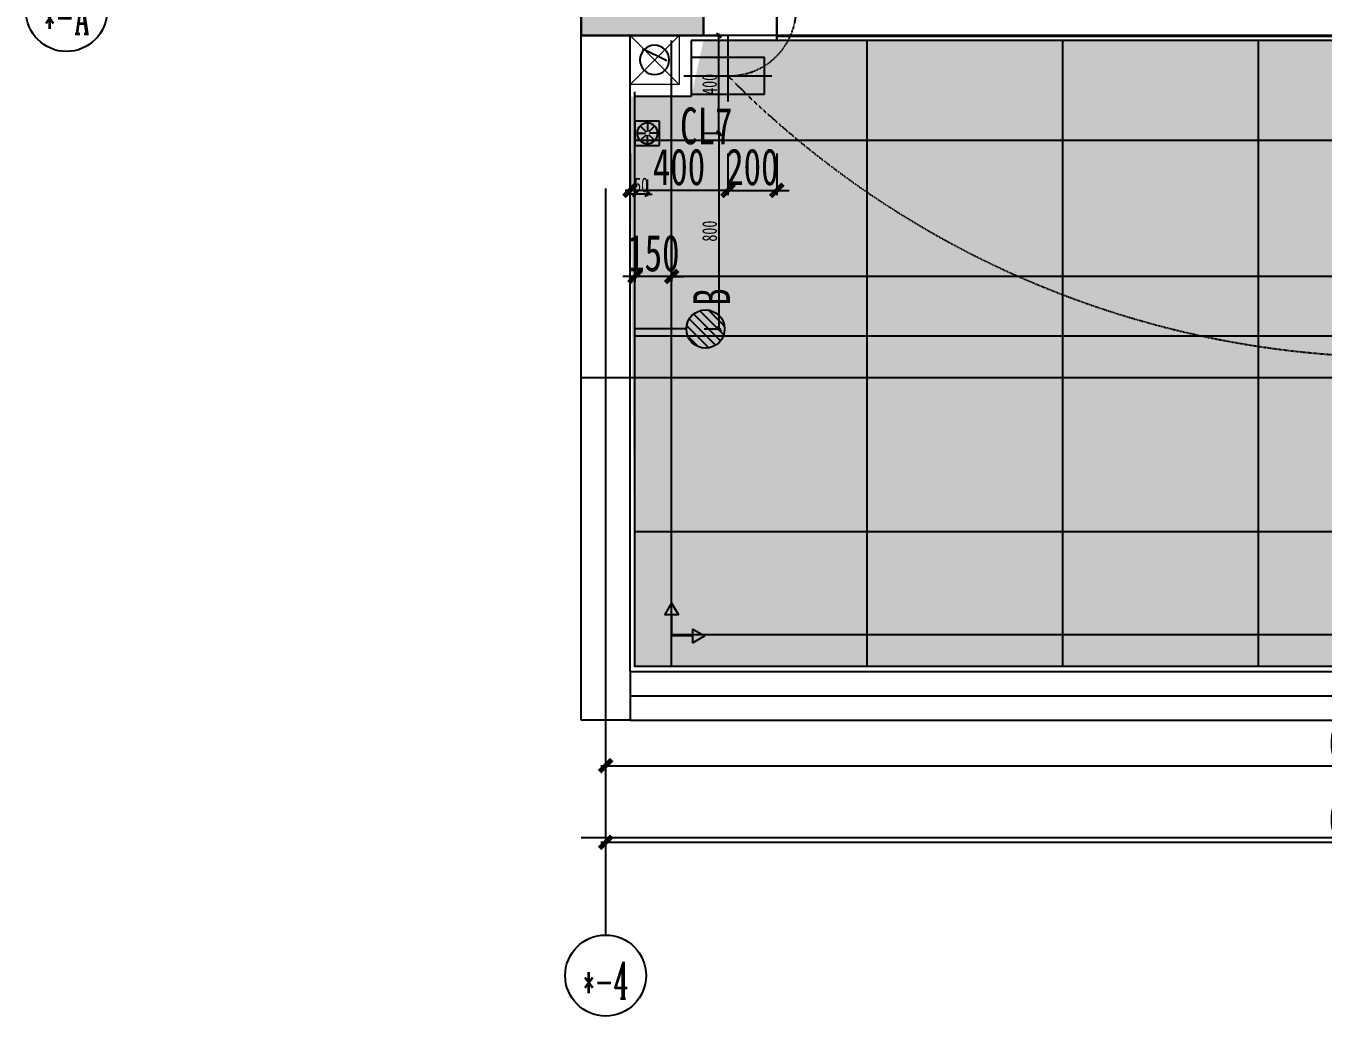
# Model space of a CAD drawing. Extents: x -255202 to 66368, y -6372500 to 603.
# Drawn here: x -36999 to -31694, y -3269296 to -3265248 of the extents above; entities that cross this region are included whole.
import ezdxf
from ezdxf.enums import TextEntityAlignment as Align

# ---------------------------------------------------------------- set-up
doc = ezdxf.new("R2010")
doc.units = 0
doc.header["$LTSCALE"] = 10
doc.header["$MEASUREMENT"] = 0
for name, pattern in [('ABOVE', [0.4, 0.2, -0.2]), ('CONTINOUS', [0]), ('DASH', [0.35, 0.25, -0.1]), ('DOTE', [2.42, 2, -0.2, 0.02, -0.2]), ('L~1D$0$DASH', [0.35, 0.25, -0.1])]:
    doc.linetypes.add(name, pattern=pattern)
for name, color, linetype in [('A-DIM（轴号轴线尺寸）', 3, 'Continuous'), ('A-HACH（图案填充）', 8, 'Continuous'), ('A-LINE-1（落差看线）', 31, 'Continuous'), ('A-MARK（制图符号）', 8, 'Continuous'), ('A-WALL-stru（结构墙柱）', 10, 'Continuous'), ('A-WALL（砌体墙）', 7, 'Continuous'), ('A-WIND（门窗）', 8, 'Continuous'), ('A-墙体完成面', 15, 'Continuous'), ('A-门', 251, 'Continuous'), ('AXIS_TEXT', 7, 'Continuous'), ('D-地面材料', 250, 'Continuous'), ('DIM-地面材质放线', 149, 'Continuous'), ('DIM-开关定位', 149, 'Continuous'), ('DIM-排水定位', 149, 'Continuous'), ('DIM-灯具定位', 149, 'Continuous'), ('DIM【标注】', 149, 'Continuous'), ('E-给水', 144, 'Continuous'), ('G-BEAM', 4, 'DASH'), ('G-BEAM_CON', 4, 'Continuous'), ('J-地漏', 67, 'Continuous'), ('T-天花造型', 45, 'Continuous'), ('T-灯具、灯带', 13, 'Continuous'), ('W-文字', 67, 'Continuous'), ('改BL1~1D$0$A-EQU-water(水留洞及注释)', 140, 'Continuous')]:
    doc.layers.add(name, color=color, linetype=linetype)
doc.layers.add('改BL1~1D$0$GPS-辅助', color=252, linetype='Continuous', lineweight=18)
doc.styles.add('_TCH_AXIS', font='COMPLEX', dxfattribs={"bigfont": 'GBCBIG'})
doc.styles.add('COMPLEX', font='COMPLEX')
doc.styles.add('文字标注', font='', dxfattribs={"width": 0.7})
doc.styles.add('样式222', font='', dxfattribs={"width": 0.7})
doc.styles.add('细黑体', font='', dxfattribs={"width": 0.7})
doc.styles.get('文字标注').set_extended_font_data('STXihei')
doc.styles.get('样式222').set_extended_font_data('STXihei')
doc.styles.get('细黑体').set_extended_font_data('STXihei')
doc.dimstyles.new('DK-50', dxfattribs={"dimscale": 50, "dimtxt": 3, "dimasz": 1, "dimexe": 0.4, "dimexo": 0.4, "dimgap": 0.4, "dimtad": 1, "dimtoh": 1, "dimdec": 0, "dimrnd": 5, "dimdsep": 46, "dimtxsty": '样式222', "dimblk": 'ARCHTICK', "dimcen": 3, "dimdle": 0.4, "dimclrd": 149, "dimclre": 149, "dimclrt": 149, "dimadec": 0, "dimazin": 0, "dimtfac": 1, "dimtdec": 0, "dimtix": 1, "dimtmove": 2, "dimatfit": 3, "dimldrblk": 'ARCHTICK', "dimfxl": 3, "dimfxlon": 1, "dimtvp": 1, "dimtolj": 1, "dimtzin": 0, "dimarcsym": 0})
doc.dimstyles.new('副本 DK-20', dxfattribs={"dimscale": 20, "dimtxt": 3, "dimasz": 1, "dimexe": 0.4, "dimexo": 0.4, "dimgap": 0.4, "dimtad": 1, "dimtoh": 1, "dimdec": 0, "dimrnd": 5, "dimdsep": 46, "dimtxsty": '样式222', "dimblk": 'ARCHTICK', "dimcen": 3, "dimdle": 0.4, "dimclrd": 149, "dimclre": 149, "dimclrt": 149, "dimadec": 0, "dimazin": 0, "dimtfac": 1, "dimtdec": 0, "dimtix": 1, "dimtmove": 2, "dimatfit": 3, "dimldrblk": 'ARCHTICK', "dimfxl": 3, "dimfxlon": 1, "dimtvp": 1, "dimtolj": 1, "dimtzin": 0, "dimarcsym": 0})

# ---------------------------------------------------------------- blocks, each defined once
blk = doc.blocks.new('fddfd')
at = {"layer": 'G-BEAM'}
for p, q in [((127824, -3859.6), (127824, -2459.6)), ((128024, -3859.6), (128024, -2459.6)), ((132274, -2459.6), (128224, -2459.6))]:
    blk.add_line(p, q, dxfattribs=at)
blk.add_lwpolyline([(134224, -959.6), (134824.1, -959.6), (134824.1, -3859.6), (127823.9, -3859.6)], dxfattribs=at)
at = {"layer": 'G-BEAM_CON', "linetype": 'Continuous'}
blk.add_line((128024, -3859.6), (127824, -3859.6), dxfattribs=at)
at = {"layer": 'G-BEAM_CON', "color": 1, "linetype": 'CONTINOUS'}
blk.add_lwpolyline([(128324.1, -2259.6), (128324.1, -2459.6), (127823.9, -2459.6), (127823.9, -2259.6), (127824, -2259.6), (127824.1, -1659.6), (128024, -1659.6), (128024, -2259.6), (128324.1, -2259.6)], dxfattribs=at)
blk = doc.blocks.new('67I7UY')
at = {"color": 67, "linetype": 'ByBlock'}
for p, q in [((49121.65, -8573.51), (49123.65, -8573.51)), ((49121.65, -8575.51), (49121.65, -8573.51)), ((49123.65, -8573.51), (49123.65, -8575.51)), ((49123.65, -8575.51), (49121.65, -8575.51))]:
    blk.add_line(p, q, dxfattribs=at)
at = {"color": 8}
for p, q in [((49122.12, -8573.97), (49122.56, -8574.4)), ((49122.67, -8573.74), (49122.67, -8574.35)), ((49123.22, -8573.97), (49122.78, -8574.4)), ((49121.89, -8574.51), (49122.51, -8574.51)), ((49122.12, -8575.06), (49122.56, -8574.63)), ((49122.67, -8575.29), (49122.67, -8574.67)), ((49123.22, -8575.06), (49122.78, -8574.63)), ((49123.44, -8574.51), (49122.83, -8574.51))]:
    blk.add_line(p, q, dxfattribs=at)
at = {"color": 67}
blk.add_circle((49122.67, -8574.51), 0.845, dxfattribs=at)
blk = doc.blocks.new('_ArchTick')
at = {"color": 0, "linetype": 'ByBlock', "const_width": 0.4}
blk.add_lwpolyline([(-0.5, -0.5), (0.5, 0.5)], dxfattribs=at)
blk = doc.blocks.new('*D511')
at = {"layer": 'Defpoints', "color": 0, "transparency": 16777216}
for p in [(-34357.9, -3266101.8), (-27957.9, -3266101.8), (-34357.9, -3266272.5)]:
    blk.add_point(p, dxfattribs=at)
at = {"layer": 'DIM-地面材质放线', "color": 149, "lineweight": -2, "transparency": 16777216}
for p, q in [((-34357.9, -3266122.5), (-34357.9, -3266292.5)), ((-27957.9, -3266122.5), (-27957.9, -3266292.5)), ((-27937.9, -3266272.5), (-34377.9, -3266272.5))]:
    blk.add_line(p, q, dxfattribs=at)
at = {"layer": 'DIM-地面材质放线', "color": 149, "lineweight": -2, "transparency": 16777216, "xscale": 50, "yscale": 50, "zscale": 50}
for p, rotation in [((-34357.9, -3266272.5), 180.0000005098546), ((-27957.9, -3266272.5), 5.098546385085001e-07)]:
    blk.add_blockref('_ArchTick', p, dxfattribs=dict(at, rotation=rotation))
at = {"layer": 'DIM-地面材质放线', "color": 149, "transparency": 16777216, "insert": (-31157.9, -3266177.5), "char_height": 150, "attachment_point": 5, "rotation": 0, "style": '样式222'}
blk.add_mtext('\\A1;800*8=6400', dxfattribs=at)
blk = doc.blocks.new('改BL1~1D$0$A$C0B5C7788')
at = {"layer": '改BL1~1D$0$GPS-辅助'}
for p, q in [((-100, 100), (100, -100)), ((100, 100), (-100, -100))]:
    blk.add_line(p, q, dxfattribs=at)
blk.add_lwpolyline([(-100, -100), (100, -100), (100, 100), (-100, 100)], close=True, dxfattribs=at)
blk = doc.blocks.new('A$C332C717E')
at = {"layer": '改BL1~1D$0$A-EQU-water(水留洞及注释)', "linetype": 'Continuous'}
blk.add_circle((5900, -300), 60, dxfattribs=at)
at = {"layer": 'Defpoints'}
blk.add_blockref('改BL1~1D$0$A$C0B5C7788', (5900, -300), dxfattribs=at)
blk = doc.blocks.new('A$C03CB6761')
at = {"layer": 'W-文字', "ltscale": 0.3}
h = blk.add_hatch(color=6, dxfattribs=at)
h.paths.add_polyline_path([(0.65, 3.82), (0, 2.69), (1.3, 2.69)])
h.paths.add_polyline_path([(3.82, 0.65), (2.69, 0), (2.69, 1.3)])
at = {"layer": 'W-文字', "color": 6, "ltscale": 0.3}
for p in [(0.65, 2.69), (2.69, 0.65)]:
    blk.add_line(p, (0.65, 0.65), dxfattribs=at)
for points in [[(0.65, 3.82), (0, 2.69), (1.3, 2.69)], [(3.82, 0.65), (2.69, 0), (2.69, 1.3)]]:
    blk.add_lwpolyline(points, close=True, dxfattribs=at)
blk = doc.blocks.new('A$C0ACD4D3F')
at = {"layer": 'W-文字', "color": 6, "ltscale": 0.3, "xscale": 0.7111655428107173, "yscale": 0.7111655428107173, "zscale": 0.7111655428107173, "rotation": 90.00001099863877}
blk.add_blockref('A$C03CB6761', (-1.271, -1.038), dxfattribs=at)
blk = doc.blocks.new('*D1069')
at = {"layer": 'Defpoints', "color": 0, "transparency": 16777216}
for p in [(-34377.9, -3265287), (-34164.5, -3265287), (-34377.9, -3265687)]:
    blk.add_point(p, dxfattribs=at)
at = {"layer": 'DIM-排水定位', "color": 149, "lineweight": -2, "transparency": 16777216}
for p, q in [((-34224.5, -3265287), (-34156.5, -3265287)), ((-34164.5, -3265695), (-34164.5, -3265279)), ((-34224.5, -3265687), (-34156.5, -3265687))]:
    blk.add_line(p, q, dxfattribs=at)
at = {"layer": 'DIM-排水定位', "color": 149, "lineweight": -2, "transparency": 16777216, "xscale": 20, "yscale": 20, "zscale": 20}
for p, rotation in [((-34164.5, -3265287), 90), ((-34164.5, -3265687), 270)]:
    blk.add_blockref('_ArchTick', p, dxfattribs=dict(at, rotation=rotation))
at = {"layer": 'DIM-排水定位', "color": 149, "transparency": 16777216, "insert": (-34202.5, -3265487), "char_height": 60, "attachment_point": 5, "rotation": 90, "style": '样式222'}
blk.add_mtext('\\A1;400', dxfattribs=at)
blk = doc.blocks.new('*D1070')
at = {"layer": 'Defpoints', "color": 0, "transparency": 16777216}
for p in [(-34507.9, -3265637), (-34457.9, -3265637), (-34507.9, -3265936.4)]:
    blk.add_point(p, dxfattribs=at)
at = {"layer": 'DIM-排水定位', "color": 149, "lineweight": -2, "transparency": 16777216}
for p, q in [((-34507.9, -3265876.4), (-34507.9, -3265944.4)), ((-34457.9, -3265876.4), (-34457.9, -3265944.4)), ((-34507.9, -3265936.4), (-34527.9, -3265936.4)), ((-34457.9, -3265936.4), (-34507.9, -3265936.4)), ((-34457.9, -3265936.4), (-34437.9, -3265936.4))]:
    blk.add_line(p, q, dxfattribs=at)
at = {"layer": 'DIM-排水定位', "color": 149, "lineweight": -2, "transparency": 16777216, "xscale": 20, "yscale": 20, "zscale": 20}
for p, rotation in [((-34507.9, -3265936.4), 359.9999999994664), ((-34457.9, -3265936.4), 179.9999999994664)]:
    blk.add_blockref('_ArchTick', p, dxfattribs=dict(at, rotation=rotation))
at = {"layer": 'DIM-排水定位', "color": 149, "transparency": 16777216, "insert": (-34482.9, -3265898.4), "char_height": 60, "attachment_point": 5, "style": '样式222'}
blk.add_mtext('\\A1;50', dxfattribs=at)
blk = doc.blocks.new('A$C7E17796C')
at = {"layer": 'T-灯具、灯带'}
for p, q in [((60, 0), (60, 270)), ((240, 165), (-120, 165)), ((7.5, 0), (112.5, 0))]:
    blk.add_line(p, q, dxfattribs=at)
blk.add_lwpolyline([(-90, 240), (-90, 90), (210, 90), (210, 240)], close=True, dxfattribs=at)
blk = doc.blocks.new('*D1102')
at = {"layer": 'Defpoints', "color": 0, "transparency": 16777216}
for p in [(-33927.9, -3265287), (-34127.9, -3265452), (-33927.9, -3265920.2)]:
    blk.add_point(p, dxfattribs=at)
at = {"layer": 'DIM-灯具定位', "color": 149, "lineweight": -2, "transparency": 16777216}
for p, q in [((-34127.9, -3265770.2), (-34127.9, -3265940.2)), ((-33927.9, -3265770.2), (-33927.9, -3265940.2)), ((-34127.9, -3265920.2), (-34177.9, -3265920.2)), ((-34127.9, -3265920.2), (-33927.9, -3265920.2)), ((-33927.9, -3265920.2), (-33877.9, -3265920.2))]:
    blk.add_line(p, q, dxfattribs=at)
at = {"layer": 'DIM-灯具定位', "color": 149, "lineweight": -2, "transparency": 16777216, "xscale": 50, "yscale": 50, "zscale": 50}
blk.add_blockref('_ArchTick', (-34127.9, -3265920.2), dxfattribs=at)
at = {"layer": 'DIM-灯具定位', "color": 149, "lineweight": -2, "transparency": 16777216, "xscale": 50, "yscale": 50, "zscale": 50, "rotation": 180}
blk.add_blockref('_ArchTick', (-33927.9, -3265920.2), dxfattribs=at)
at = {"layer": 'DIM-灯具定位', "color": 149, "transparency": 16777216, "insert": (-34027.9, -3265825.2), "char_height": 150, "attachment_point": 5, "style": '样式222'}
blk.add_mtext('\\A1;200', dxfattribs=at)
blk = doc.blocks.new('*D1105')
at = {"layer": 'Defpoints', "color": 0, "transparency": 16777216}
for p in [(-34527.9, -3265287), (-34127.9, -3265287), (-34527.9, -3265920.2)]:
    blk.add_point(p, dxfattribs=at)
at = {"layer": 'DIM-灯具定位', "color": 149, "lineweight": -2, "transparency": 16777216}
for p, q in [((-34527.9, -3265770.2), (-34527.9, -3265940.2)), ((-34127.9, -3265770.2), (-34127.9, -3265940.2)), ((-34107.9, -3265920.2), (-34547.9, -3265920.2))]:
    blk.add_line(p, q, dxfattribs=at)
at = {"layer": 'DIM-灯具定位', "color": 149, "lineweight": -2, "transparency": 16777216, "xscale": 50, "yscale": 50, "zscale": 50, "rotation": 180}
blk.add_blockref('_ArchTick', (-34527.9, -3265920.2), dxfattribs=at)
at = {"layer": 'DIM-灯具定位', "color": 149, "lineweight": -2, "transparency": 16777216, "xscale": 50, "yscale": 50, "zscale": 50}
blk.add_blockref('_ArchTick', (-34127.9, -3265920.2), dxfattribs=at)
at = {"layer": 'DIM-灯具定位', "color": 149, "transparency": 16777216, "insert": (-34327.9, -3265825.2), "char_height": 150, "attachment_point": 5, "style": '样式222'}
blk.add_mtext('\\A1;400', dxfattribs=at)
blk = doc.blocks.new('*D1151')
at = {"layer": 'Defpoints', "color": 0, "transparency": 16777216}
for p in [(-34357.9, -3266117.3), (-34507.9, -3266194.5), (-34507.9, -3266272.5)]:
    blk.add_point(p, dxfattribs=at)
at = {"layer": 'DIM-地面材质放线', "color": 149, "lineweight": -2, "transparency": 16777216}
for p, q in [((-34357.9, -3266137.3), (-34357.9, -3266292.5)), ((-34507.9, -3266214.5), (-34507.9, -3266292.5)), ((-34507.9, -3266272.5), (-34557.9, -3266272.5)), ((-34357.9, -3266272.5), (-34507.9, -3266272.5)), ((-34357.9, -3266272.5), (-34307.9, -3266272.5))]:
    blk.add_line(p, q, dxfattribs=at)
at = {"layer": 'DIM-地面材质放线', "color": 149, "lineweight": -2, "transparency": 16777216, "xscale": 50, "yscale": 50, "zscale": 50}
blk.add_blockref('_ArchTick', (-34507.9, -3266272.5), dxfattribs=at)
at = {"layer": 'DIM-地面材质放线', "color": 149, "lineweight": -2, "transparency": 16777216, "xscale": 50, "yscale": 50, "zscale": 50, "rotation": 180}
blk.add_blockref('_ArchTick', (-34357.9, -3266272.5), dxfattribs=at)
at = {"layer": 'DIM-地面材质放线', "color": 149, "transparency": 16777216, "insert": (-34432.9, -3266177.5), "char_height": 150, "attachment_point": 5, "style": '样式222'}
blk.add_mtext('\\A1;150', dxfattribs=at)
blk = doc.blocks.new('_AXISO')
blk.add_circle((0, 0), 0.5)
at = {"layer": 'AXIS_TEXT', "style": 'COMPLEX', "width": 1.041667}
blk.add_attdef('A', text='', height=0.56, dxfattribs=at).set_placement((-0.25, -0.28), (0.25, -0.28), align=Align.FIT)
blk = doc.blocks.new('*D1162')
at = {"layer": 'Defpoints', "color": 0, "transparency": 16777216}
for p in [(-107486.6, -3198171.8), (-101286.6, -3198171.8), (-101286.6, -3200583.2)]:
    blk.add_point(p, dxfattribs=at)
at = {"layer": 'DIM【标注】', "color": 149, "lineweight": -2, "transparency": 16777216}
for p, q in [((-107486.6, -3200433.2), (-107486.6, -3200603.2)), ((-101286.6, -3200433.2), (-101286.6, -3200603.2)), ((-107506.6, -3200583.2), (-101266.6, -3200583.2))]:
    blk.add_line(p, q, dxfattribs=at)
at = {"layer": 'DIM【标注】', "color": 149, "lineweight": -2, "transparency": 16777216, "xscale": 50, "yscale": 50, "zscale": 50, "rotation": 180}
blk.add_blockref('_ArchTick', (-107486.6, -3200583.2), dxfattribs=at)
at = {"layer": 'DIM【标注】', "color": 149, "lineweight": -2, "transparency": 16777216, "xscale": 50, "yscale": 50, "zscale": 50}
blk.add_blockref('_ArchTick', (-101286.6, -3200583.2), dxfattribs=at)
at = {"layer": 'DIM【标注】', "color": 149, "transparency": 16777216, "insert": (-104386.6, -3200486.4), "char_height": 150, "attachment_point": 5, "style": '样式222'}
blk.add_mtext('\\A1;6200', dxfattribs=at)
blk = doc.blocks.new('*D1163')
at = {"layer": 'Defpoints', "color": 0, "transparency": 16777216}
for p in [(-107486.6, -3198171.8), (-101286.6, -3198171.8), (-101286.6, -3200270.3)]:
    blk.add_point(p, dxfattribs=at)
at = {"layer": 'DIM【标注】', "color": 149, "lineweight": -2, "transparency": 16777216}
for p, q in [((-107486.6, -3200120.3), (-107486.6, -3200290.3)), ((-101286.6, -3200120.3), (-101286.6, -3200290.3)), ((-107506.6, -3200270.3), (-101266.6, -3200270.3))]:
    blk.add_line(p, q, dxfattribs=at)
at = {"layer": 'DIM【标注】', "color": 149, "lineweight": -2, "transparency": 16777216, "xscale": 50, "yscale": 50, "zscale": 50, "rotation": 180}
blk.add_blockref('_ArchTick', (-107486.6, -3200270.3), dxfattribs=at)
at = {"layer": 'DIM【标注】', "color": 149, "lineweight": -2, "transparency": 16777216, "xscale": 50, "yscale": 50, "zscale": 50}
blk.add_blockref('_ArchTick', (-101286.6, -3200270.3), dxfattribs=at)
at = {"layer": 'DIM【标注】', "color": 149, "transparency": 16777216, "insert": (-104386.6, -3200173.5), "char_height": 150, "attachment_point": 5, "style": '样式222'}
blk.add_mtext('\\A1;6200', dxfattribs=at)
blk = doc.blocks.new('fdgdfgdfsdfgfasfd')
at = {"layer": 'E-给水', "color": 250}
for p, q in [((-123944.6, -3186084.2), (-123879.2, -3186018.8)), ((-123941.9, -3186119.7), (-123843.7, -3186021.6)), ((-123928.6, -3186144.6), (-123818.8, -3186034.8)), ((-123908.4, -3186162.6), (-123800.8, -3186055)), ((-123880.7, -3186173.1), (-123790.3, -3186082.7)), ((-123838, -3186168.6), (-123794.8, -3186125.4))]:
    blk.add_line(p, q, dxfattribs=at)
at = {"layer": 'E-给水', "color": 144}
for p, q in [((-123867.3, -3186174.3), (-123867.3, -3186384.5)), ((-123736.1, -3186384.5), (-123998.5, -3186384.5))]:
    blk.add_line(p, q, dxfattribs=at)
blk.add_circle((-123867.3, -3186096.1), 78.2, dxfattribs=at)
blk = doc.blocks.new('GDRRFE')
at = {"layer": 'DIM-排水定位', "rotation": 180}
blk.add_blockref('fdgdfgdfsdfgfasfd', (-246068.1, -6371469), dxfattribs=at)
at = {"layer": 'E-给水', "color": 67, "ltscale": 0.3, "style": '文字标注', "width": 0.7}
blk.add_text('B', height=150, rotation=0.0007, dxfattribs=at).set_placement((-122070.3, -3185397.9), align=Align.MIDDLE)
blk = doc.blocks.new('*D1230')
at = {"layer": 'Defpoints', "color": 0, "transparency": 16777216}
for p in [(-34377.9, -3265687), (-34402.7, -3266487), (-34164.5, -3266487)]:
    blk.add_point(p, dxfattribs=at)
at = {"layer": 'DIM-排水定位', "color": 149, "lineweight": -2, "transparency": 16777216}
for p, q in [((-34224.5, -3265687), (-34156.5, -3265687)), ((-34164.5, -3265679), (-34164.5, -3266495)), ((-34224.5, -3266487), (-34156.5, -3266487))]:
    blk.add_line(p, q, dxfattribs=at)
at = {"layer": 'DIM-排水定位', "color": 149, "lineweight": -2, "transparency": 16777216, "xscale": 20, "yscale": 20, "zscale": 20}
for p, rotation in [((-34164.5, -3265687), 90), ((-34164.5, -3266487), 270)]:
    blk.add_blockref('_ArchTick', p, dxfattribs=dict(at, rotation=rotation))
at = {"layer": 'DIM-排水定位', "color": 149, "transparency": 16777216, "insert": (-34202.5, -3266087), "char_height": 60, "attachment_point": 5, "rotation": 90, "style": '样式222'}
blk.add_mtext('\\A1;800', dxfattribs=at)
blk = doc.blocks.new('bz2')
at = {"layer": 'DIM【标注】'}
blk.add_line((-107486.6, -3197910.4), (-107486.6, -3200962.4), dxfattribs=at)
ref = blk.add_blockref('_AXISO', (-109692, -3197184.5), dxfattribs=dict(at, xscale=331.2, yscale=331.2, zscale=331.2))
ref.add_attrib('A', '*-A', dxfattribs={"layer": 'A-DIM（轴号轴线尺寸）', "height": 150, "style": '_TCH_AXIS', "width": 0.437162}).set_placement((-109785.7, -3197278.2), (-109598.4, -3197278.2), align=Align.FIT)
ref = blk.add_blockref('_AXISO', (-107486.6, -3201128), dxfattribs=dict(at, xscale=331.2, yscale=331.2, zscale=331.2))
ref.add_attrib('A', '*-4', dxfattribs={"layer": 'A-DIM（轴号轴线尺寸）', "height": 150, "style": '_TCH_AXIS', "width": 0.452236}).set_placement((-107580.3, -3201221.7), (-107392.9, -3201221.7), align=Align.FIT)
for distance, picture, middle in [(-2411.4, '*D1162', (-104386.6, -3200486.4)), (-2098.5, '*D1163', (-104386.6, -3200173.5))]:
    dim = blk.add_aligned_dim(p1=(-107486.6, -3198171.8), p2=(-101286.6, -3198171.8), distance=distance, dimstyle='DK-50', dxfattribs=at)
    dim.commit()
    dim.dimension.update_dxf_attribs({"geometry": picture, "text_midpoint": middle})

msp = doc.modelspace()

# ---------------------------------------------------------------- hatches: boundary and pattern name
at = {"layer": 'A-HACH（图案填充）'}
msp.add_hatch(color=256, dxfattribs=at).paths.add_polyline_path([(-34527.7, -3265087), (-34527.7, -3264487), (-34727.7, -3264487), (-34727.7, -3265087), (-34727.7, -3265087), (-34727.7, -3265287), (-34227.7, -3265287), (-34227.7, -3265087)])
at = {"layer": 'D-地面材料'}
h = msp.add_hatch(dxfattribs=at)
h.set_pattern_fill('DOTS', color=250, scale=500, style=0, double=1)
h.set_pattern_definition([(0, (-35107.865, -3267867.022), (15.625, 31.25), [0, -31.25])])
h.paths.add_polyline_path([(-34277.9, -3265537), (-34227.5, -3265307), (-27947.9, -3265307), (-27947.9, -3267867), (-34507.9, -3267867), (-34527.9, -3265537)])

# ---------------------------------------------------------------- linework, layer by layer
at = {"layer": 'A-LINE-1（落差看线）', "linetype": 'L~1D$0$DASH'}
msp.add_line((-27727.7, -3266687), (-34527.9, -3266687), dxfattribs=at)
at = {"layer": 'A-MARK（制图符号）', "color": 250}
msp.add_lwpolyline([(-25327.9, -3268567.2), (-30044.6, -3268567.2), (-30121, -3268777.2), (-30195.1, -3268357.2), (-30269.6, -3268567.2), (-34727.9, -3268567.2)], dxfattribs=at)
at = {"layer": 'A-WALL-stru（结构墙柱）', "color": 0}
for p, q in [((-34727.7, -3265087), (-34727.7, -3265287)), ((-34227.7, -3265287), (-34227.7, -3265087)), ((-34727.7, -3265287), (-34227.7, -3265287))]:
    msp.add_line(p, q, dxfattribs=at)
at = {"layer": 'A-WALL（砌体墙）', "color": 0}
for p, q in [((-33927.9, -3265087), (-33927.9, -3265287)), ((-34727.9, -3268087), (-34727.9, -3265187)), ((-33927.9, -3265287), (-34527.9, -3265287)), ((-34527.9, -3267887), (-34527.9, -3265287)), ((-34527.9, -3267887), (-34527.9, -3268087)), ((-34527.9, -3268087), (-34727.9, -3268087))]:
    msp.add_line(p, q, dxfattribs=at)
at = {"layer": 'A-WIND（门窗）'}
for points in [[(-34527.9, -3268087), (-27727.9, -3268087), (-27727.9, -3265287)], [(-34527.9, -3267987), (-27827.9, -3267987), (-27827.9, -3265287)], [(-34527.9, -3267887), (-27927.9, -3267887), (-27927.9, -3265287)]]:
    msp.add_lwpolyline(points, dxfattribs=at)
at = {"layer": 'A-墙体完成面'}
for p, q in [((-33927.9, -3265307), (-34277.9, -3265307)), ((-34277.9, -3265307), (-34277.9, -3265537)), ((-33927.9, -3265291.1), (-33927.9, -3265307)), ((-34277.9, -3265537), (-34507.9, -3265537))]:
    msp.add_line(p, q, dxfattribs=at)
for points in [[(-33927.9, -3265291.1), (-33927.9, -3265066.1), (-34507.9, -3265066.1)], [(-28927.9, -3265307), (-27947.9, -3265307), (-27947.9, -3267867), (-34507.9, -3267867), (-34507.9, -3265537)]]:
    msp.add_lwpolyline(points, dxfattribs=at)
at = {"layer": 'A-门', "linetype": 'ByBlock'}
msp.add_line((-28927.9, -3265287), (-33927.9, -3265287), dxfattribs=at)
at = {"layer": 'D-地面材料'}
for p, q in [((-34377.9, -3265391.1), (-34477.8, -3265341.1)), ((-34357.9, -3267867), (-34357.9, -3265307)), ((-33557.9, -3267867), (-33557.9, -3265307)), ((-32757.9, -3267867), (-32757.9, -3265307)), ((-31957.9, -3267867), (-31957.9, -3265307)), ((-27957.2, -3265717), (-34507.2, -3265717)), ((-27955.7, -3266517), (-34505.7, -3266517)), ((-27954.1, -3267317), (-34504.1, -3267317))]:
    msp.add_line(p, q, dxfattribs=at)
at = {"layer": 'D-地面材料', "color": 149}
msp.add_lwpolyline([(-28927.9, -3265307), (-33927.9, -3265307), (-33927.9, -3265066.1), (-28927.9, -3265066.1)], close=True, dxfattribs=at)
for points in [[(-27947.9, -3267867), (-34507.9, -3267867), (-34507.9, -3265517)], [(-27947.9, -3267737), (-34357.9, -3267737), (-34357.9, -3265537)]]:
    msp.add_lwpolyline(points, dxfattribs=at)
at = {"layer": 'DIM-开关定位', "color": 36, "linetype": 'ABOVE'}
msp.add_arc((-34123.2, -3265177.1), 275, 269.0351, 58.6909, dxfattribs=at)
at = {"layer": 'DIM-开关定位', "color": 36, "linetype": 'ABOVE', "ltscale": 0.5}
msp.add_arc((-31377.9, -3262738.1), 3863.7, 224.6219, 315.3781, dxfattribs=at)
at = {"layer": 'E-给水', "color": 144}
for p, q in [((-34727.9, -3265618.3), (-34727.9, -3265355.8)), ((-34507.9, -3266320.1), (-34507.9, -3266057.6))]:
    msp.add_line(p, q, dxfattribs=at)
at = {"layer": 'T-天花造型', "linetype": 'ByBlock'}
msp.add_lwpolyline([(-28927.9, -3265291.1), (-33927.9, -3265291.1), (-33927.9, -3265066.1), (-28927.9, -3265066.1)], close=True, dxfattribs=at)

# ---------------------------------------------------------------- block references
at = {"color": 6, "xscale": -1}
msp.add_blockref('A$C332C717E', (-28527.9, -3265087), dxfattribs=at)
at = {"layer": 'D-地面材料', "color": 6, "xscale": -60.00000322252923, "yscale": 60.00000322252923, "zscale": 60.00000322252923}
msp.add_blockref('A$C0ACD4D3F', (-34461.9, -3267707.5), dxfattribs=at)
at = {"layer": 'DIM-排水定位', "rotation": 90.00000000000001}
msp.add_blockref('GDRRFE', (-3219592.4, -3144286.2), dxfattribs=at)
at = {"layer": 'DIM【标注】'}
msp.add_blockref('bz2', (72858.7, -68002.5), dxfattribs=at)
at = {"layer": 'G-BEAM_CON', "linetype": 'CONTINOUS'}
msp.add_blockref('fddfd', (-162551.8, -3262827.4), dxfattribs=at)
at = {"layer": 'J-地漏', "color": 67, "linetype": 'ByBlock', "xscale": -50, "yscale": 50, "zscale": 50, "rotation": 180}
msp.add_blockref('67I7UY', (-2490590.5, -3694412.6), dxfattribs=at)
at = {"layer": 'T-灯具、灯带', "linetype": 'ByBlock', "extrusion": (0, 0, -1), "xscale": -1, "zscale": -1, "rotation": 180}
msp.add_blockref('A$C7E17796C', (34067.9, -3265287), dxfattribs=at)

# ---------------------------------------------------------------- texts
at = {"layer": 'T-灯具、灯带', "linetype": 'DOTE', "ltscale": 0.3, "style": '细黑体', "width": 0.7}
msp.add_text('CL7', height=150, dxfattribs=at).set_placement((-34323.4, -3265731.6))

# ---------------------------------------------------------------- dimensions: what is measured, and where the dimension line sits
at = {"layer": 'DIM-地面材质放线', "color": 1}
dim = msp.add_linear_dim(base=(-34507.9, -3266272.5), p1=(-34357.9, -3266117.3), p2=(-34507.9, -3266194.5), angle=0, dimstyle='DK-50', dxfattribs=at)
dim.commit()
dim.dimension.update_dxf_attribs({"geometry": '*D1151', "text_midpoint": (-34432.9, -3266177.5)})
at = {"layer": 'DIM-地面材质放线'}
dim = msp.add_aligned_dim(p1=(-27957.9, -3266101.8), p2=(-34357.9, -3266101.8), distance=170.7, text='800*8=<>', dimstyle='DK-50', dxfattribs=at)
dim.commit()
dim.dimension.update_dxf_attribs({"geometry": '*D511', "text_midpoint": (-31157.9, -3266177.5)})
at = {"layer": 'DIM-排水定位', "color": 6}
for p1, p2, distance, picture, middle in [((-34377.9, -3265687), (-34377.9, -3265287), -213.4, '*D1069', (-34202.5, -3265487)), ((-34457.9, -3265637), (-34507.9, -3265637), 299.3, '*D1070', (-34482.9, -3265898.4))]:
    dim = msp.add_aligned_dim(p1=p1, p2=p2, distance=distance, dimstyle='副本 DK-20', dxfattribs=at)
    dim.commit()
    dim.dimension.update_dxf_attribs({"geometry": picture, "text_midpoint": middle})
at = {"layer": 'DIM-排水定位', "color": 1}
dim = msp.add_linear_dim(base=(-34164.5, -3266487), p1=(-34377.9, -3265687), p2=(-34402.7, -3266487), angle=270, dimstyle='副本 DK-20', dxfattribs=at)
dim.commit()
dim.dimension.update_dxf_attribs({"geometry": '*D1230', "text_midpoint": (-34202.5, -3266087)})
at = {"layer": 'DIM-灯具定位', "color": 6}
for base, p1, p2, picture, middle in [((-34527.9, -3265920.2), (-34127.9, -3265287), (-34527.9, -3265287), '*D1105', (-34327.9, -3265825.2)), ((-33927.9, -3265920.2), (-34127.9, -3265452), (-33927.9, -3265287), '*D1102', (-34027.9, -3265825.2))]:
    dim = msp.add_linear_dim(base=base, p1=p1, p2=p2, angle=180, dimstyle='DK-50', dxfattribs=at)
    dim.commit()
    dim.dimension.update_dxf_attribs({"geometry": picture, "text_midpoint": middle})

doc.saveas('drawing.dxf')
